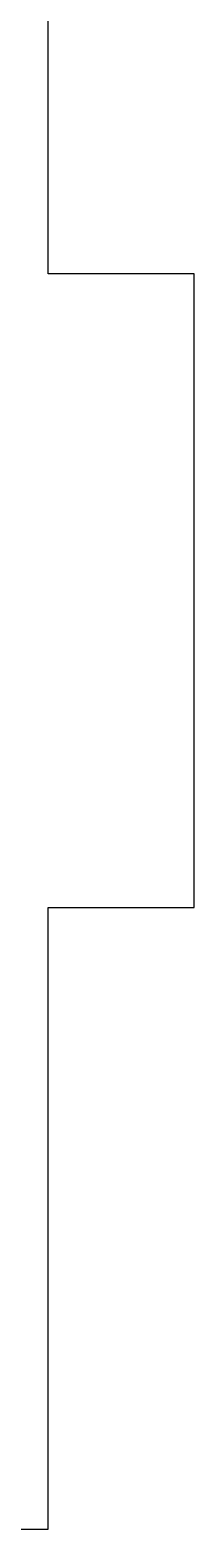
# Model space of a CAD drawing. Header units: metres. Extents: x 259 to 989, y 166 to 460.
# Drawn here: x 375.5 to 389, y 174 to 297 of the extents above; entities that cross this region are included whole.
import ezdxf

# ---------------------------------------------------------------- set-up
doc = ezdxf.new("R2010")
doc.units = ezdxf.units.M

msp = doc.modelspace()

# ---------------------------------------------------------------- linework, layer by layer
for p, q in [((377, 277), (377, 324)), ((389, 277), (377, 277)), ((389, 225), (389, 277)), ((377, 174), (377, 225)), ((377, 225), (389, 225)), ((347, 174), (377, 174))]:
    msp.add_line(p, q)

doc.saveas('drawing.dxf')
